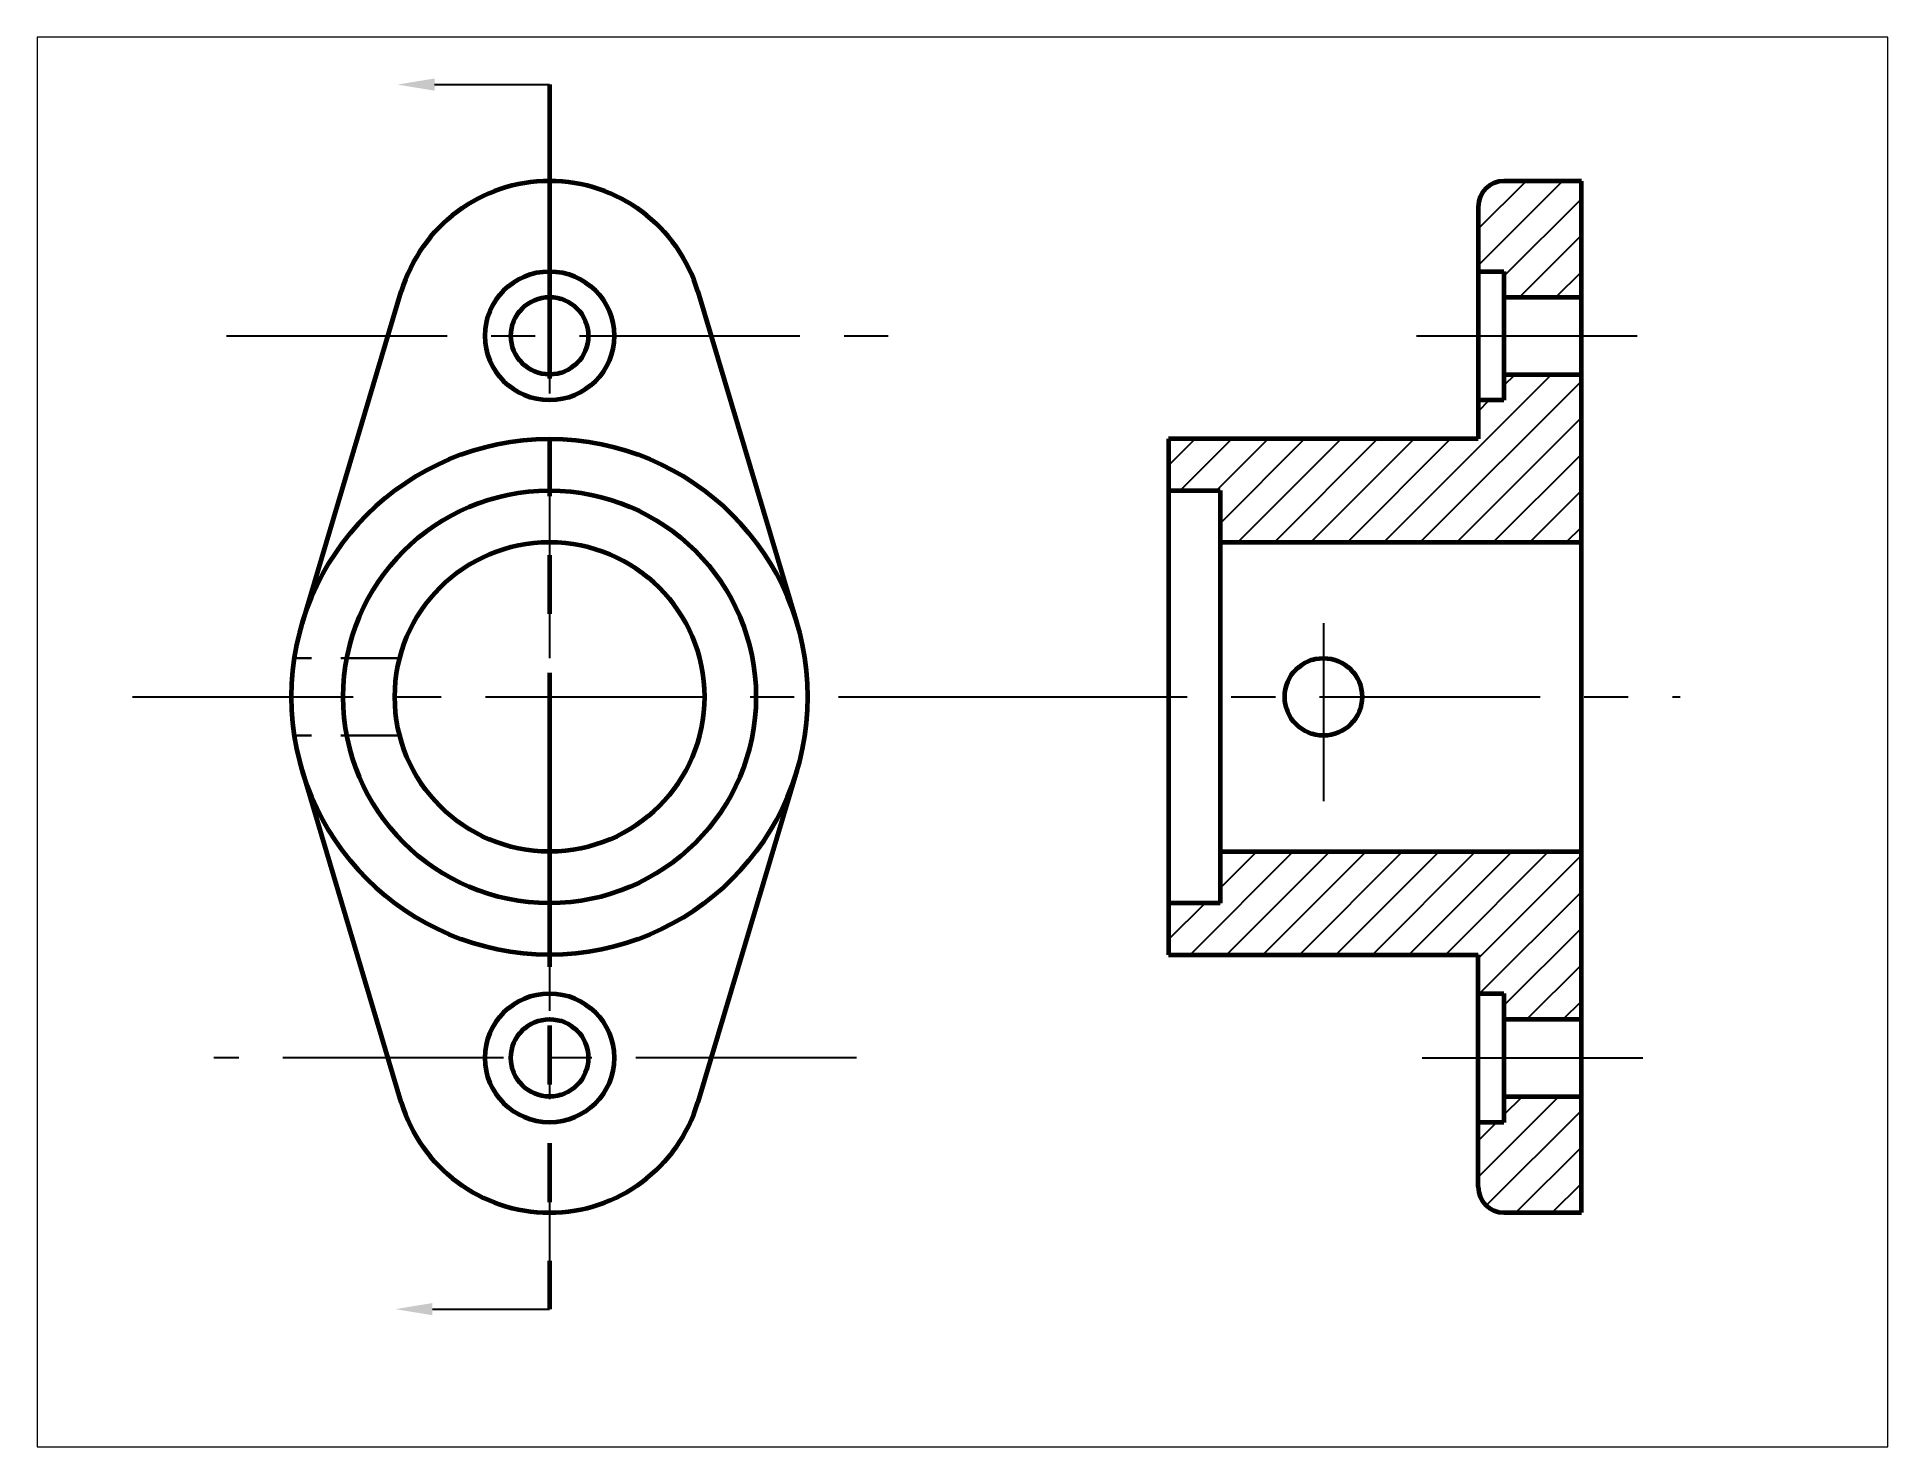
# Paper-space layout 'Layout1' of a CAD drawing. Header units: inches. Extents: x 1.05 to 9.45, y 0.8 to 7.2.
# The model-space entities are those that its viewports show. They can reach past a viewport. Long polylines and large blocks are cut down to what shows.
import ezdxf
from ezdxf import colors
from ezdxf.entities.mleader import LeaderData, LeaderLine
from ezdxf.math import Vec2, Vec3

# ---------------------------------------------------------------- set-up
doc = ezdxf.new("R2010")
doc.units = ezdxf.units.IN
doc.header["$MEASUREMENT"] = 0
for name, pattern in [('CENTER', [2, 1.25, -0.25, 0.25, -0.25]), ('HIDDEN', [0.375, 0.25, -0.125]), ('PHANTOM', [2.5, 1.25, -0.25, 0.25, -0.25, 0.25, -0.25])]:
    doc.linetypes.add(name, pattern=pattern)
doc.layers.add('Center_Line', color=1, linetype='CENTER')
doc.layers.add('Section_Lines', color=7, linetype='Continuous')
for name, color, linetype, lineweight in [('CuttingPlane', 8, 'PHANTOM', 60), ('Hidden_lines', 4, 'HIDDEN', 30), ('Object_lines', 5, 'Continuous', 60)]:
    doc.layers.add(name, color=color, linetype=linetype, lineweight=lineweight)
doc.styles.get("Standard").update_dxf_attribs({"font": 'arial.ttf'})

msp = doc.modelspace()

# ---------------------------------------------------------------- hatches: boundary and pattern name
at = {"layer": 'Section_Lines'}
h = msp.add_hatch(dxfattribs=at)
h.set_pattern_fill('ANSI31', color=256)
h.paths.add_polyline_path([(10.5, 12), (10.125, 12, 0.414214), (10, 11.875), (10, 11.5625), (10.125, 11.5625), (10.125, 11.4375), (10.5, 11.4375)])
h.paths.add_polyline_path([(10.5, 11.0625), (10.125, 11.0625), (10.125, 10.9375), (10, 10.9375), (10, 10.75), (8.5, 10.75), (8.5, 10.5), (8.75, 10.5), (8.75, 10.25), (10.5, 10.25)])
h.paths.add_polyline_path([(10.5, 8.75), (8.75, 8.75), (8.75, 8.5), (8.5, 8.5), (8.5, 8.25), (10, 8.25), (10, 8.0625), (10.125, 8.0625), (10.125, 7.9375), (10.5, 7.9375)])
h.paths.add_polyline_path([(10.5, 7.5625), (10.125, 7.5625), (10.125, 7.4375), (10, 7.4375), (10, 7.125, 0.414214), (10.125, 7), (10.5, 7)])

# ---------------------------------------------------------------- linework, layer by layer
at = {"layer": 'Center_Line', "ltscale": 0.75}
for p, q in [((5.5, 12.4677), (5.5, 6.5323)), ((3.9341, 11.25), (7.2612, 11.25)), ((9.7008, 11.25), (10.8266, 11.25)), ((9.25, 9.8571), (9.25, 8.9943)), ((3.4786, 9.5), (7.5214, 9.5)), ((7.5206, 9.5), (10.9794, 9.5)), ((6.9871, 7.75), (3.8731, 7.75)), ((9.7284, 7.75), (10.8541, 7.75))]:
    msp.add_line(p, q, dxfattribs=at)
at = {"layer": 'CuttingPlane'}
msp.add_line((5.5, 12.4677), (5.5, 6.5323), dxfattribs=at)
at = {"layer": 'Hidden_lines'}
for p, q in [((4.7738, 9.6875), (4.2641, 9.6875)), ((4.7738, 9.3125), (4.2641, 9.3125))]:
    msp.add_line(p, q, dxfattribs=at)
at = {"layer": 'Object_lines'}
for p, q in [((10.5, 12), (10.125, 12)), ((10.5, 7), (10.5, 12)), ((10, 11.875), (10, 10.75)), ((10, 11.5625), (10.125, 11.5625)), ((10.125, 11.5625), (10.125, 10.9375)), ((4.3021, 9.8571), (4.7813, 11.4643)), ((6.2187, 11.4643), (6.6979, 9.8571)), ((10.125, 11.4375), (10.5, 11.4375)), ((10.125, 11.0625), (10.5, 11.0625)), ((10.125, 10.9375), (10, 10.9375)), ((10, 10.75), (8.5, 10.75)), ((8.5, 10.75), (8.5, 8.25)), ((8.5, 10.5), (8.75, 10.5)), ((8.75, 10.5), (8.75, 8.5)), ((8.75, 10.25), (10.5, 10.25)), ((4.7813, 7.5357), (4.3021, 9.1429)), ((6.6979, 9.1429), (6.2187, 7.5357)), ((8.75, 8.75), (10.5, 8.75)), ((8.75, 8.5), (8.5, 8.5)), ((8.5, 8.25), (10, 8.25)), ((10, 7.125), (10, 8.25)), ((10, 8.0625), (10.125, 8.0625)), ((10.125, 8.0625), (10.125, 7.4375)), ((10.125, 7.9375), (10.5, 7.9375)), ((10.125, 7.5625), (10.5, 7.5625)), ((10.125, 7.4375), (10, 7.4375)), ((10.125, 7), (10.5, 7))]:
    msp.add_line(p, q, dxfattribs=at)
for centre, radius in [((5.5, 11.25), 0.3125), ((5.5, 11.25), 0.1875), ((5.5, 9.5), 1.25), ((5.5, 9.5), 1), ((5.5, 9.5), 0.75), ((9.25, 9.5), 0.1875), ((5.5, 7.75), 0.3125), ((5.5, 7.75), 0.1875)]:
    msp.add_circle(centre, radius, dxfattribs=at)
for centre, radius, start, end in [((5.5, 11.25), 0.75, 16.60155, 163.39845), ((10.125, 11.875), 0.125, 90, 180), ((5.5, 7.75), 0.75, 196.60155, 343.39845), ((10.125, 7.125), 0.125, 180, 270)]:
    msp.add_arc(centre, radius, start, end, dxfattribs=at)

# ---------------------------------------------------------------- leaders
at = {"layer": 'CuttingPlane'}
ml = msp.add_multileader_mtext('Standard', dxfattribs=at)
ml.set_content('', color=256)
ml.set_leader_properties()
ml.build(insert=Vec2(0, 0))
ml.multileader.update_dxf_attribs({"has_dogleg": 0, "dogleg_length": 0.36, "arrow_head_size": 0.18})
ctx = ml.context
ctx.base_point, ctx.char_height, ctx.arrow_head_size, ctx.landing_gap_size, ctx.plane_origin = Vec3(5.5, 12.4677), 0.18, 0.18, 0.09, Vec3(4.7624, 12.4677)
notes = []
notes.append((ctx, [(0, (1, 1, 0), (5.14, 12.4677), (1, 0), 0.36, [(0, [(4.7624, 12.4677)], 0, [])])]))
ctx.mtext.insert, ctx.mtext.flow_direction = Vec3(5.59, 12.5577), 5
ml = msp.add_multileader_mtext('Standard', dxfattribs=at)
ml.set_content('', color=256)
ml.set_leader_properties()
ml.build(insert=Vec2(0, 0))
ml.multileader.update_dxf_attribs({"has_dogleg": 0, "dogleg_length": 0.36, "arrow_head_size": 0.18})
ctx = ml.context
ctx.base_point, ctx.char_height, ctx.arrow_head_size, ctx.landing_gap_size, ctx.plane_origin = Vec3(5.5, 6.5323), 0.18, 0.18, 0.09, Vec3(4.7525, 6.5323)
notes.append((ctx, [(0, (1, 1, 0), (5.14, 6.5323), (1, 0), 0.36, [(0, [(4.7525, 6.5323)], 0, [])])]))
ctx.mtext.insert, ctx.mtext.flow_direction = Vec3(5.59, 6.6223), 5
for ctx, leaders in notes:
    for number, flags, end, landing, length, lines in leaders:
        leader = LeaderData()
        leader.index, (leader.has_last_leader_line, leader.has_dogleg_vector, leader.attachment_direction) = number, flags
        leader.last_leader_point, leader.dogleg_vector, leader.dogleg_length = Vec3(end), Vec3(landing), length
        for number, points, colour, breaks in lines:
            line = LeaderLine()
            line.index, line.vertices, line.color, line.breaks = number, Vec3.list(points), colors.encode_raw_color(colour), breaks
            leader.lines.append(line)
        ctx.leaders.append(leader)

psp = doc.layouts.get("Layout1")

# ---------------------------------------------------------------- viewports
at = {"layer": 'Object_lines', "view_target_point": (7.3754, 9.5)}
psp.add_viewport(center=(5.25, 4), size=(8.4, 6.4), view_center_point=(0.1256, -0.2188), view_height=6.834138, dxfattribs=at)

doc.saveas('drawing.dxf')
